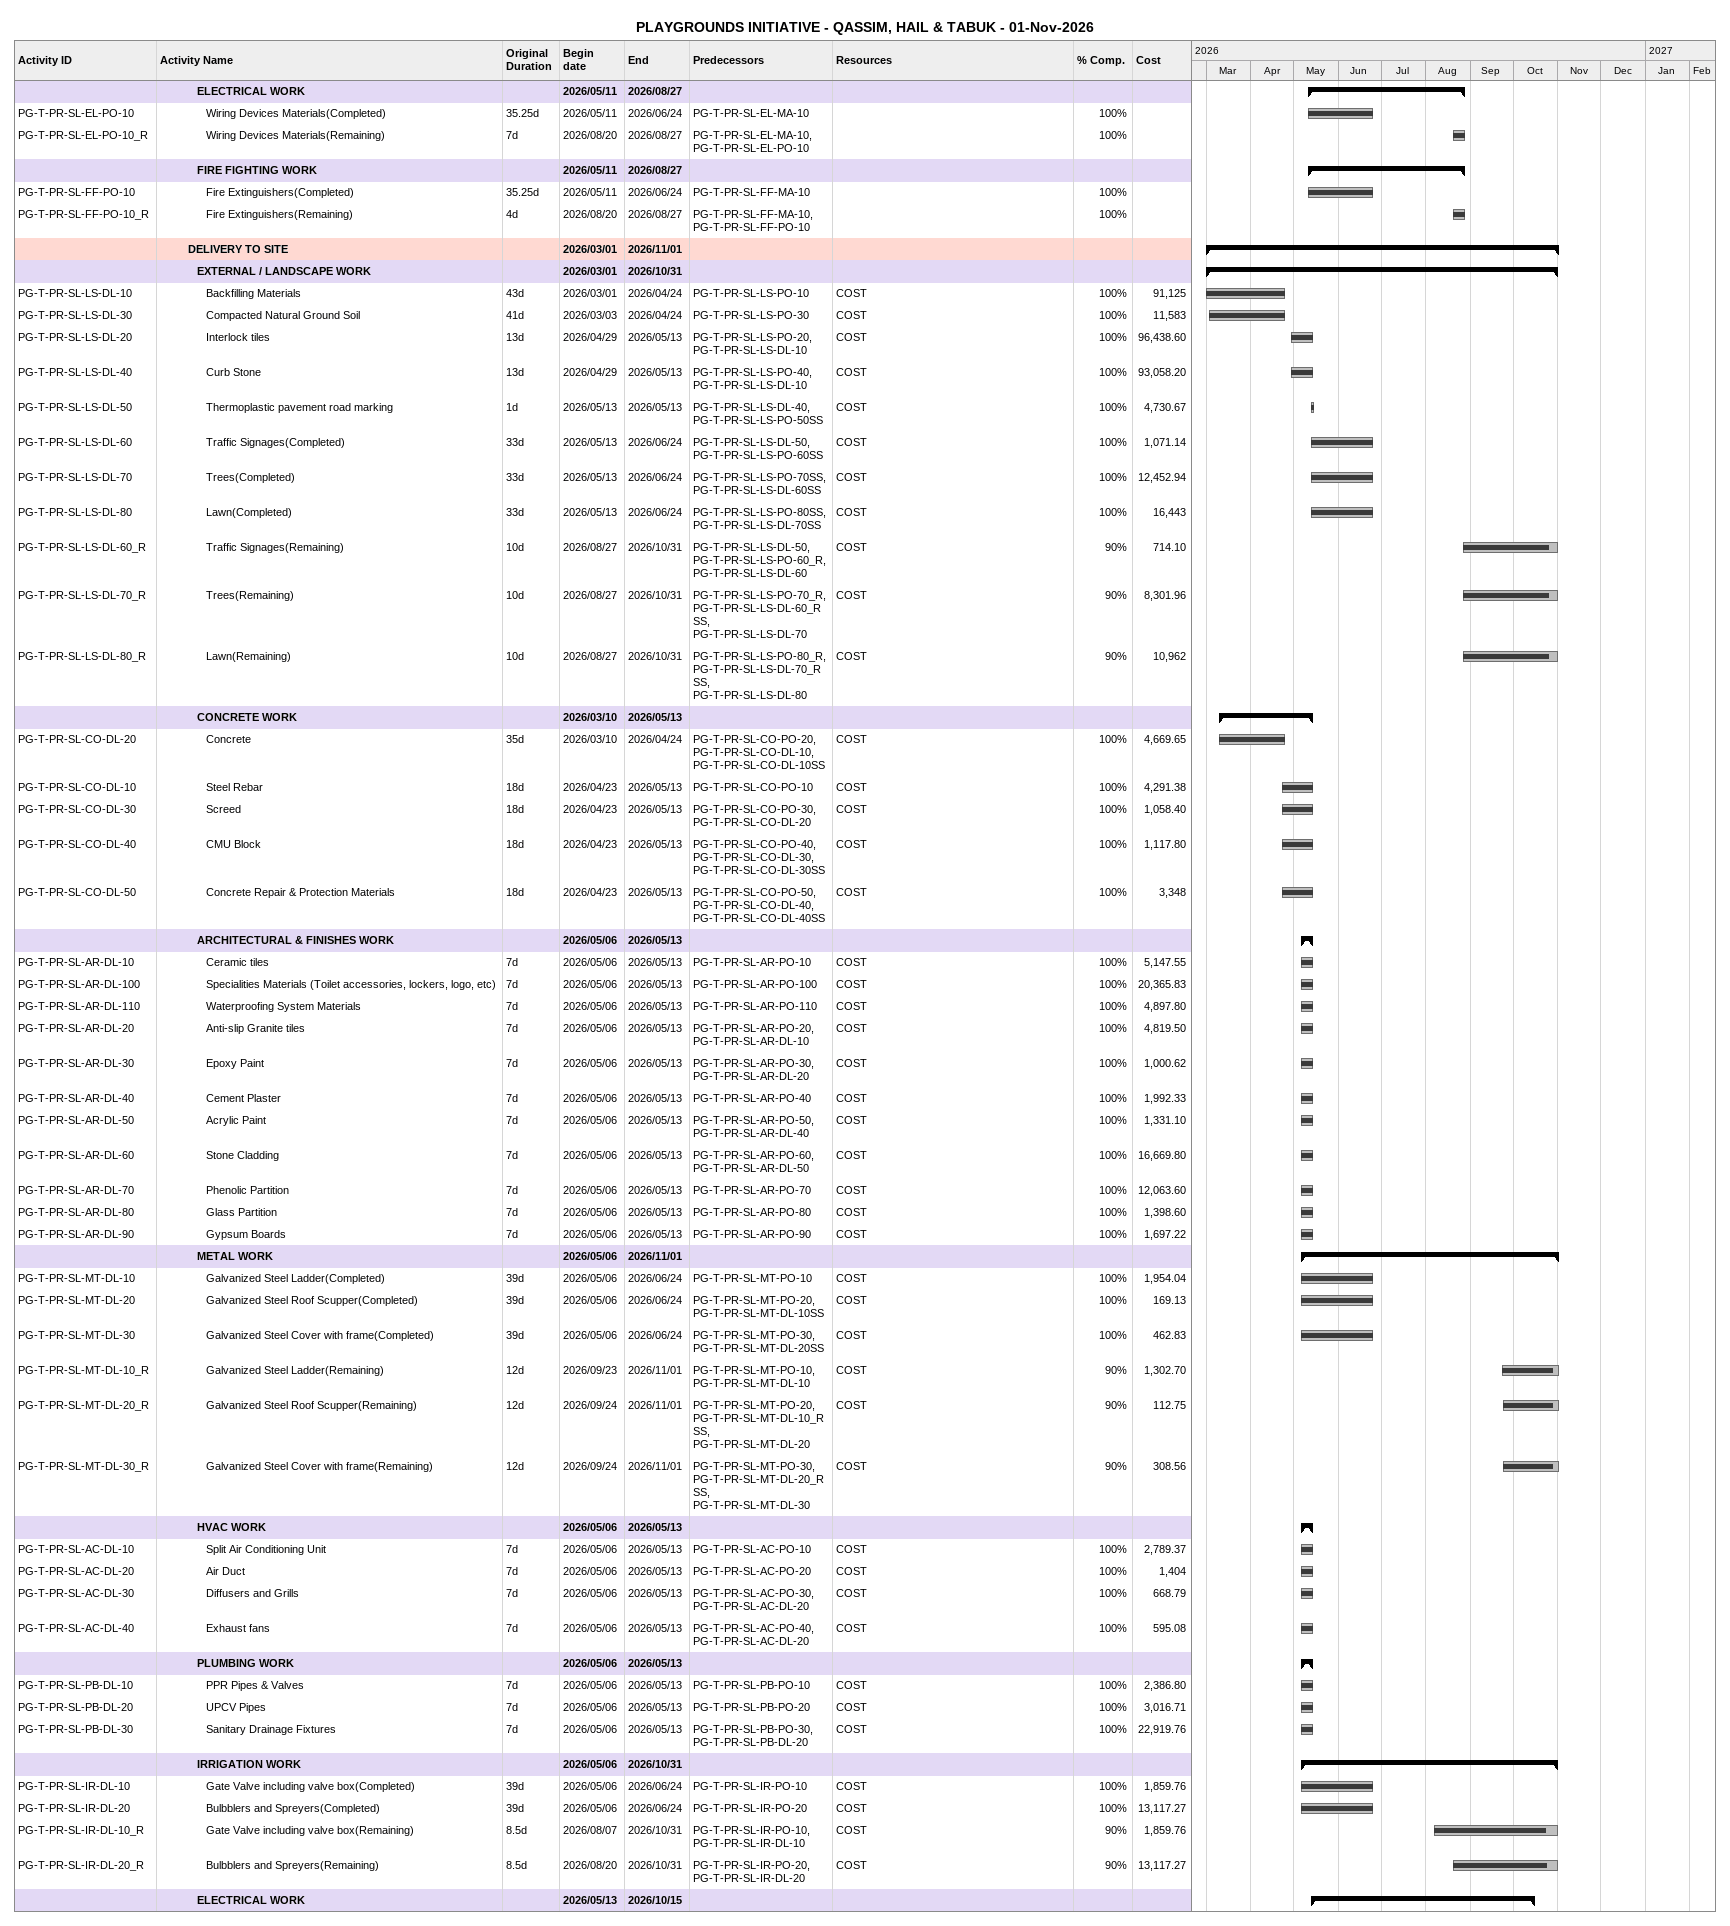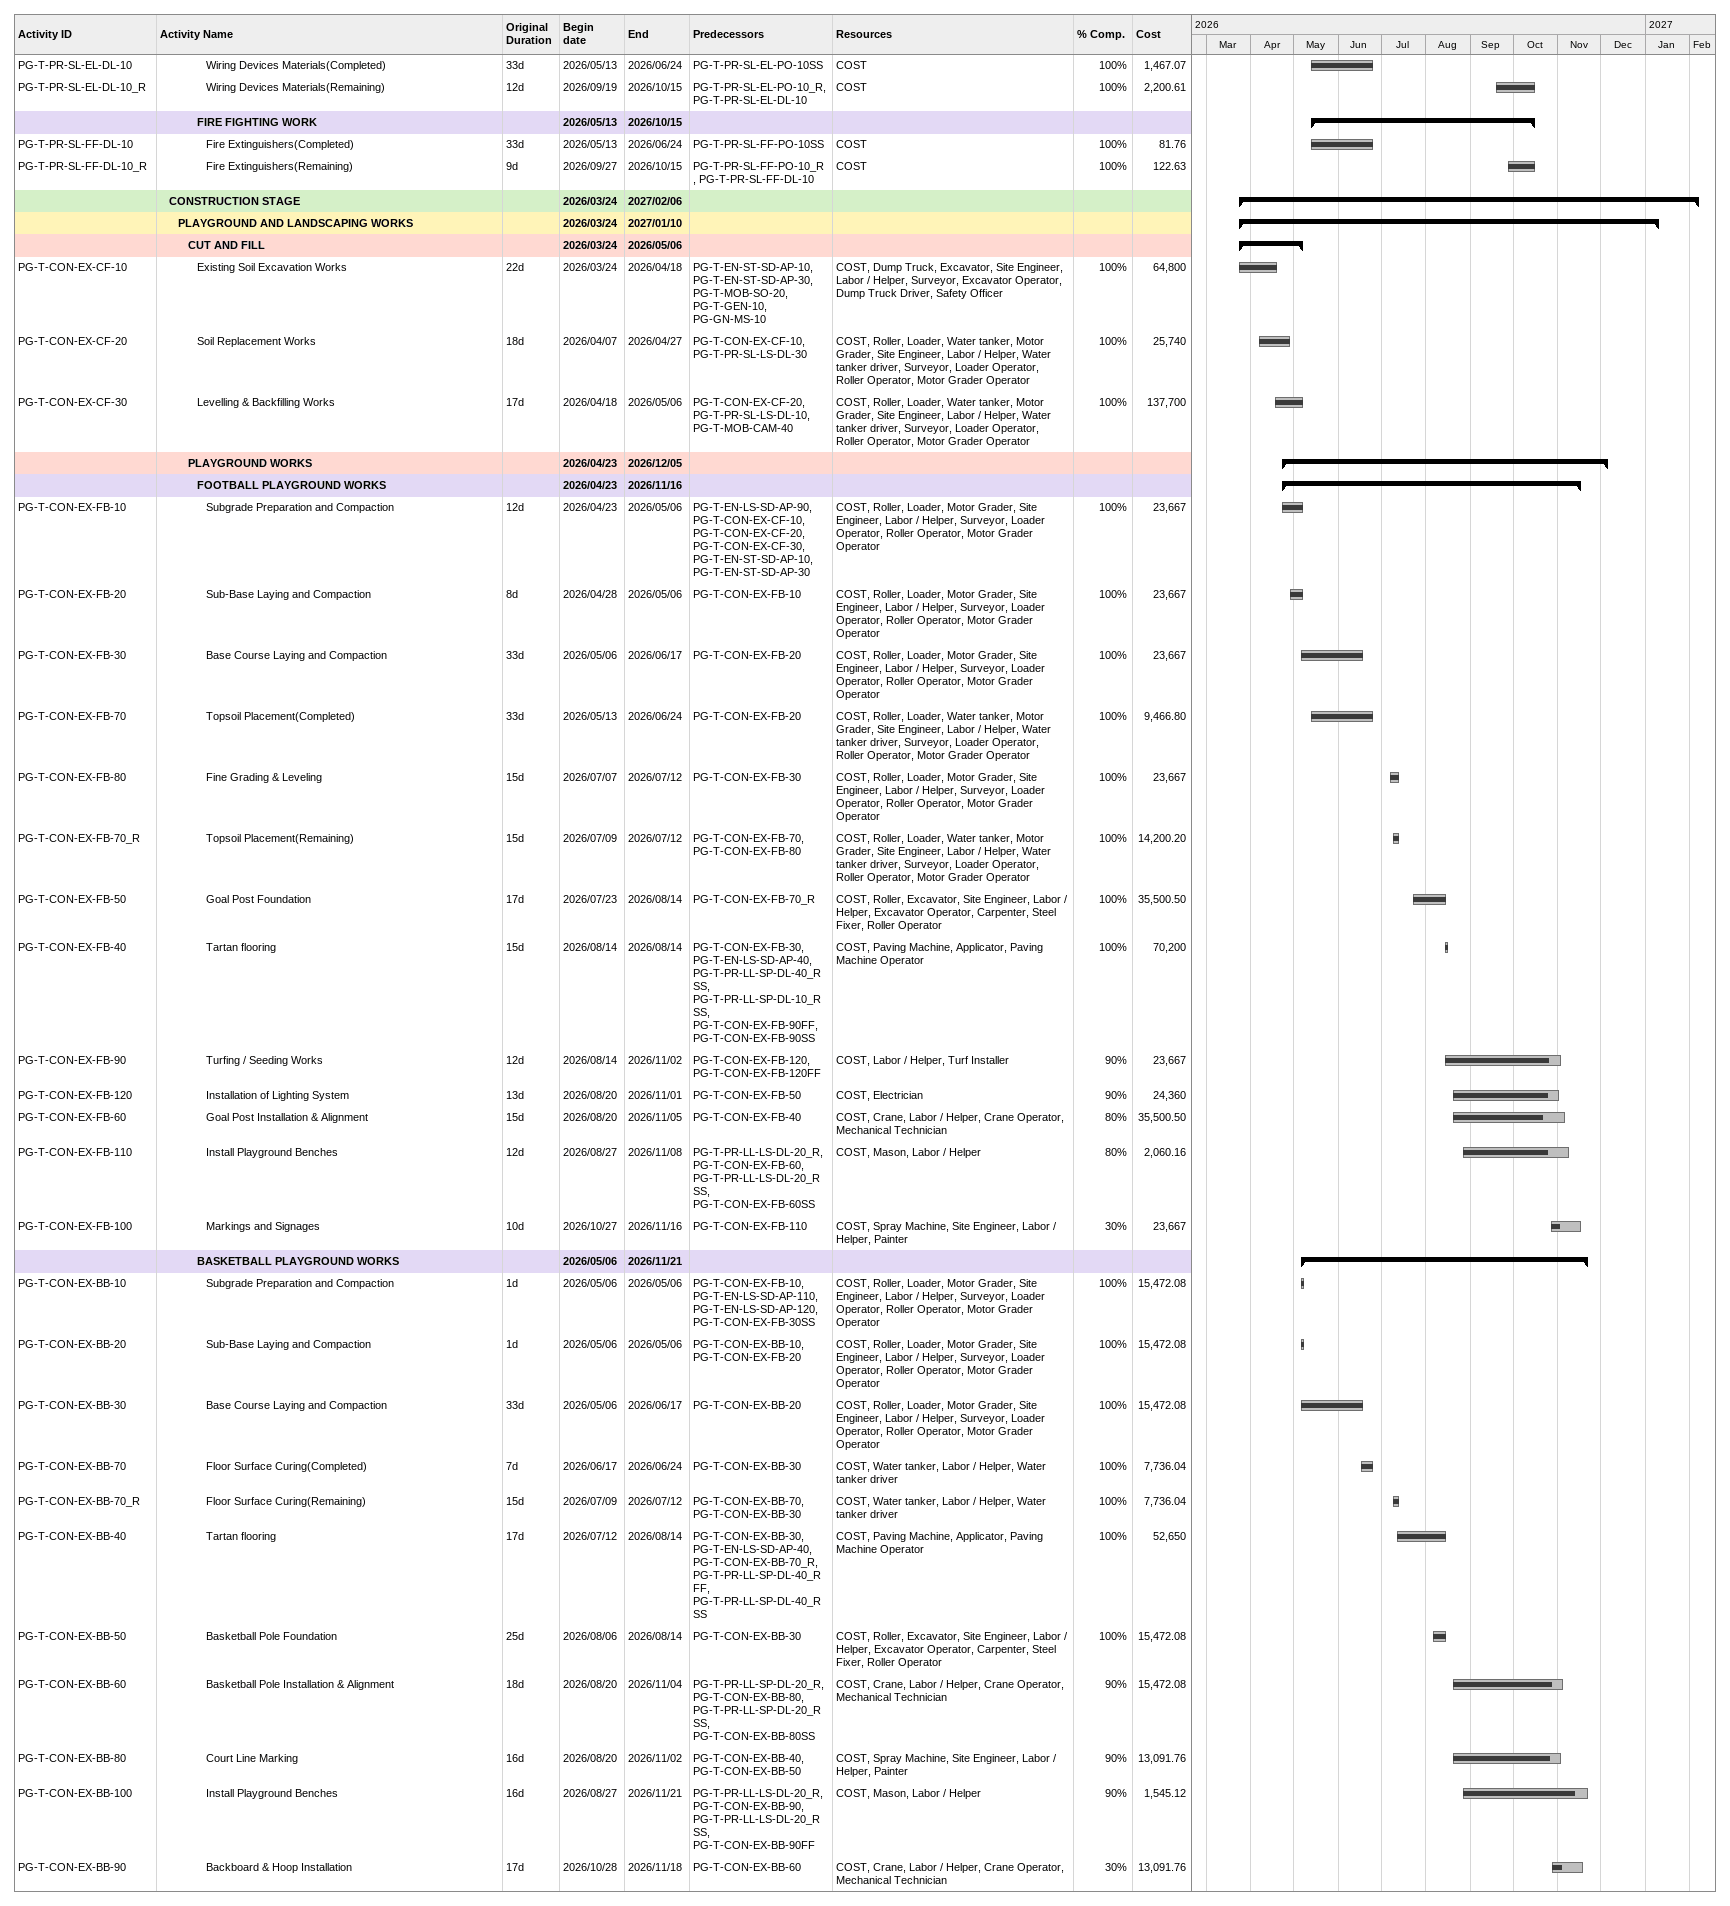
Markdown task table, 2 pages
PLAYGROUNDS INITIATIVE - QASSIM, HAIL & TABUK - 01-Nov-2026

| ID | Level | Task | Original duration | Start | Finish | Predecessors | Resources | % complete | Cost |
|---|---|---|---|---|---|---|---|---|---|
|  | 5 | **ELECTRICAL WORK** |  | 2026-05-11 | 2026-08-27 |  |  |  |  |
| PG-T-PR-SL-EL-PO-10 | 6 | Wiring Devices Materials(Completed) | 35.25d | 2026-05-11 | 2026-06-24 | PG-T-PR-SL-EL-MA-10 |  | 100 |  |
| PG-T-PR-SL-EL-PO-10_R | 6 | Wiring Devices Materials(Remaining) | 7d | 2026-08-20 | 2026-08-27 | PG-T-PR-SL-EL-MA-10, PG-T-PR-SL-EL-PO-10 |  | 100 |  |
|  | 5 | **FIRE FIGHTING WORK** |  | 2026-05-11 | 2026-08-27 |  |  |  |  |
| PG-T-PR-SL-FF-PO-10 | 6 | Fire Extinguishers(Completed) | 35.25d | 2026-05-11 | 2026-06-24 | PG-T-PR-SL-FF-MA-10 |  | 100 |  |
| PG-T-PR-SL-FF-PO-10_R | 6 | Fire Extinguishers(Remaining) | 4d | 2026-08-20 | 2026-08-27 | PG-T-PR-SL-FF-MA-10, PG-T-PR-SL-FF-PO-10 |  | 100 |  |
|  | 4 | **DELIVERY TO SITE** |  | 2026-03-01 | 2026-11-01 |  |  |  |  |
|  | 5 | **EXTERNAL / LANDSCAPE WORK** |  | 2026-03-01 | 2026-10-31 |  |  |  |  |
| PG-T-PR-SL-LS-DL-10 | 6 | Backfilling Materials | 43d | 2026-03-01 | 2026-04-24 | PG-T-PR-SL-LS-PO-10 | COST | 100 | 91125 |
| PG-T-PR-SL-LS-DL-30 | 6 | Compacted Natural Ground Soil | 41d | 2026-03-03 | 2026-04-24 | PG-T-PR-SL-LS-PO-30 | COST | 100 | 11583 |
| PG-T-PR-SL-LS-DL-20 | 6 | Interlock tiles | 13d | 2026-04-29 | 2026-05-13 | PG-T-PR-SL-LS-PO-20, PG-T-PR-SL-LS-DL-10 | COST | 100 | 96438.60 |
| PG-T-PR-SL-LS-DL-40 | 6 | Curb Stone | 13d | 2026-04-29 | 2026-05-13 | PG-T-PR-SL-LS-PO-40, PG-T-PR-SL-LS-DL-10 | COST | 100 | 93058.20 |
| PG-T-PR-SL-LS-DL-50 | 6 | Thermoplastic pavement road marking | 1d | 2026-05-13 | 2026-05-13 | PG-T-PR-SL-LS-DL-40, PG-T-PR-SL-LS-PO-50SS | COST | 100 | 4730.67 |
| PG-T-PR-SL-LS-DL-60 | 6 | Traffic Signages(Completed) | 33d | 2026-05-13 | 2026-06-24 | PG-T-PR-SL-LS-DL-50, PG-T-PR-SL-LS-PO-60SS | COST | 100 | 1071.14 |
| PG-T-PR-SL-LS-DL-70 | 6 | Trees(Completed) | 33d | 2026-05-13 | 2026-06-24 | PG-T-PR-SL-LS-PO-70SS, PG-T-PR-SL-LS-DL-60SS | COST | 100 | 12452.94 |
| PG-T-PR-SL-LS-DL-80 | 6 | Lawn(Completed) | 33d | 2026-05-13 | 2026-06-24 | PG-T-PR-SL-LS-PO-80SS, PG-T-PR-SL-LS-DL-70SS | COST | 100 | 16443 |
| PG-T-PR-SL-LS-DL-60_R | 6 | Traffic Signages(Remaining) | 10d | 2026-08-27 | 2026-10-31 | PG-T-PR-SL-LS-DL-50, PG-T-PR-SL-LS-PO-60_R, PG-T-PR-SL-LS-DL-60 | COST | 90 | 714.10 |
| PG-T-PR-SL-LS-DL-70_R | 6 | Trees(Remaining) | 10d | 2026-08-27 | 2026-10-31 | PG-T-PR-SL-LS-PO-70_R, PG-T-PR-SL-LS-DL-60_RSS, PG-T-PR-SL-LS-DL-70 | COST | 90 | 8301.96 |
| PG-T-PR-SL-LS-DL-80_R | 6 | Lawn(Remaining) | 10d | 2026-08-27 | 2026-10-31 | PG-T-PR-SL-LS-PO-80_R, PG-T-PR-SL-LS-DL-70_RSS, PG-T-PR-SL-LS-DL-80 | COST | 90 | 10962 |
|  | 5 | **CONCRETE WORK** |  | 2026-03-10 | 2026-05-13 |  |  |  |  |
| PG-T-PR-SL-CO-DL-20 | 6 | Concrete | 35d | 2026-03-10 | 2026-04-24 | PG-T-PR-SL-CO-PO-20, PG-T-PR-SL-CO-DL-10, PG-T-PR-SL-CO-DL-10SS | COST | 100 | 4669.65 |
| PG-T-PR-SL-CO-DL-10 | 6 | Steel Rebar | 18d | 2026-04-23 | 2026-05-13 | PG-T-PR-SL-CO-PO-10 | COST | 100 | 4291.38 |
| PG-T-PR-SL-CO-DL-30 | 6 | Screed | 18d | 2026-04-23 | 2026-05-13 | PG-T-PR-SL-CO-PO-30, PG-T-PR-SL-CO-DL-20 | COST | 100 | 1058.40 |
| PG-T-PR-SL-CO-DL-40 | 6 | CMU Block | 18d | 2026-04-23 | 2026-05-13 | PG-T-PR-SL-CO-PO-40, PG-T-PR-SL-CO-DL-30, PG-T-PR-SL-CO-DL-30SS | COST | 100 | 1117.80 |
| PG-T-PR-SL-CO-DL-50 | 6 | Concrete Repair & Protection Materials | 18d | 2026-04-23 | 2026-05-13 | PG-T-PR-SL-CO-PO-50, PG-T-PR-SL-CO-DL-40, PG-T-PR-SL-CO-DL-40SS | COST | 100 | 3348 |
|  | 5 | **ARCHITECTURAL & FINISHES WORK** |  | 2026-05-06 | 2026-05-13 |  |  |  |  |
| PG-T-PR-SL-AR-DL-10 | 6 | Ceramic tiles | 7d | 2026-05-06 | 2026-05-13 | PG-T-PR-SL-AR-PO-10 | COST | 100 | 5147.55 |
| PG-T-PR-SL-AR-DL-100 | 6 | Specialities Materials (Toilet accessories, lockers, logo, etc) | 7d | 2026-05-06 | 2026-05-13 | PG-T-PR-SL-AR-PO-100 | COST | 100 | 20365.83 |
| PG-T-PR-SL-AR-DL-110 | 6 | Waterproofing System Materials | 7d | 2026-05-06 | 2026-05-13 | PG-T-PR-SL-AR-PO-110 | COST | 100 | 4897.80 |
| PG-T-PR-SL-AR-DL-20 | 6 | Anti-slip Granite tiles | 7d | 2026-05-06 | 2026-05-13 | PG-T-PR-SL-AR-PO-20, PG-T-PR-SL-AR-DL-10 | COST | 100 | 4819.50 |
| PG-T-PR-SL-AR-DL-30 | 6 | Epoxy Paint | 7d | 2026-05-06 | 2026-05-13 | PG-T-PR-SL-AR-PO-30, PG-T-PR-SL-AR-DL-20 | COST | 100 | 1000.62 |
| PG-T-PR-SL-AR-DL-40 | 6 | Cement Plaster | 7d | 2026-05-06 | 2026-05-13 | PG-T-PR-SL-AR-PO-40 | COST | 100 | 1992.33 |
| PG-T-PR-SL-AR-DL-50 | 6 | Acrylic Paint | 7d | 2026-05-06 | 2026-05-13 | PG-T-PR-SL-AR-PO-50, PG-T-PR-SL-AR-DL-40 | COST | 100 | 1331.10 |
| PG-T-PR-SL-AR-DL-60 | 6 | Stone Cladding | 7d | 2026-05-06 | 2026-05-13 | PG-T-PR-SL-AR-PO-60, PG-T-PR-SL-AR-DL-50 | COST | 100 | 16669.80 |
| PG-T-PR-SL-AR-DL-70 | 6 | Phenolic Partition | 7d | 2026-05-06 | 2026-05-13 | PG-T-PR-SL-AR-PO-70 | COST | 100 | 12063.60 |
| PG-T-PR-SL-AR-DL-80 | 6 | Glass Partition | 7d | 2026-05-06 | 2026-05-13 | PG-T-PR-SL-AR-PO-80 | COST | 100 | 1398.60 |
| PG-T-PR-SL-AR-DL-90 | 6 | Gypsum Boards | 7d | 2026-05-06 | 2026-05-13 | PG-T-PR-SL-AR-PO-90 | COST | 100 | 1697.22 |
|  | 5 | **METAL WORK** |  | 2026-05-06 | 2026-11-01 |  |  |  |  |
| PG-T-PR-SL-MT-DL-10 | 6 | Galvanized Steel Ladder(Completed) | 39d | 2026-05-06 | 2026-06-24 | PG-T-PR-SL-MT-PO-10 | COST | 100 | 1954.04 |
| PG-T-PR-SL-MT-DL-20 | 6 | Galvanized Steel Roof Scupper(Completed) | 39d | 2026-05-06 | 2026-06-24 | PG-T-PR-SL-MT-PO-20, PG-T-PR-SL-MT-DL-10SS | COST | 100 | 169.13 |
| PG-T-PR-SL-MT-DL-30 | 6 | Galvanized Steel Cover with frame(Completed) | 39d | 2026-05-06 | 2026-06-24 | PG-T-PR-SL-MT-PO-30, PG-T-PR-SL-MT-DL-20SS | COST | 100 | 462.83 |
| PG-T-PR-SL-MT-DL-10_R | 6 | Galvanized Steel Ladder(Remaining) | 12d | 2026-09-23 | 2026-11-01 | PG-T-PR-SL-MT-PO-10, PG-T-PR-SL-MT-DL-10 | COST | 90 | 1302.70 |
| PG-T-PR-SL-MT-DL-20_R | 6 | Galvanized Steel Roof Scupper(Remaining) | 12d | 2026-09-24 | 2026-11-01 | PG-T-PR-SL-MT-PO-20, PG-T-PR-SL-MT-DL-10_RSS, PG-T-PR-SL-MT-DL-20 | COST | 90 | 112.75 |
| PG-T-PR-SL-MT-DL-30_R | 6 | Galvanized Steel Cover with frame(Remaining) | 12d | 2026-09-24 | 2026-11-01 | PG-T-PR-SL-MT-PO-30, PG-T-PR-SL-MT-DL-20_RSS, PG-T-PR-SL-MT-DL-30 | COST | 90 | 308.56 |
|  | 5 | **HVAC WORK** |  | 2026-05-06 | 2026-05-13 |  |  |  |  |
| PG-T-PR-SL-AC-DL-10 | 6 | Split Air Conditioning Unit | 7d | 2026-05-06 | 2026-05-13 | PG-T-PR-SL-AC-PO-10 | COST | 100 | 2789.37 |
| PG-T-PR-SL-AC-DL-20 | 6 | Air Duct | 7d | 2026-05-06 | 2026-05-13 | PG-T-PR-SL-AC-PO-20 | COST | 100 | 1404 |
| PG-T-PR-SL-AC-DL-30 | 6 | Diffusers and Grills | 7d | 2026-05-06 | 2026-05-13 | PG-T-PR-SL-AC-PO-30, PG-T-PR-SL-AC-DL-20 | COST | 100 | 668.79 |
| PG-T-PR-SL-AC-DL-40 | 6 | Exhaust fans | 7d | 2026-05-06 | 2026-05-13 | PG-T-PR-SL-AC-PO-40, PG-T-PR-SL-AC-DL-20 | COST | 100 | 595.08 |
|  | 5 | **PLUMBING WORK** |  | 2026-05-06 | 2026-05-13 |  |  |  |  |
| PG-T-PR-SL-PB-DL-10 | 6 | PPR Pipes & Valves | 7d | 2026-05-06 | 2026-05-13 | PG-T-PR-SL-PB-PO-10 | COST | 100 | 2386.80 |
| PG-T-PR-SL-PB-DL-20 | 6 | UPCV Pipes | 7d | 2026-05-06 | 2026-05-13 | PG-T-PR-SL-PB-PO-20 | COST | 100 | 3016.71 |
| PG-T-PR-SL-PB-DL-30 | 6 | Sanitary Drainage Fixtures | 7d | 2026-05-06 | 2026-05-13 | PG-T-PR-SL-PB-PO-30, PG-T-PR-SL-PB-DL-20 | COST | 100 | 22919.76 |
|  | 5 | **IRRIGATION WORK** |  | 2026-05-06 | 2026-10-31 |  |  |  |  |
| PG-T-PR-SL-IR-DL-10 | 6 | Gate Valve including valve box(Completed) | 39d | 2026-05-06 | 2026-06-24 | PG-T-PR-SL-IR-PO-10 | COST | 100 | 1859.76 |
| PG-T-PR-SL-IR-DL-20 | 6 | Bulbblers and Spreyers(Completed) | 39d | 2026-05-06 | 2026-06-24 | PG-T-PR-SL-IR-PO-20 | COST | 100 | 13117.27 |
| PG-T-PR-SL-IR-DL-10_R | 6 | Gate Valve including valve box(Remaining) | 8.5d | 2026-08-07 | 2026-10-31 | PG-T-PR-SL-IR-PO-10, PG-T-PR-SL-IR-DL-10 | COST | 90 | 1859.76 |
| PG-T-PR-SL-IR-DL-20_R | 6 | Bulbblers and Spreyers(Remaining) | 8.5d | 2026-08-20 | 2026-10-31 | PG-T-PR-SL-IR-PO-20, PG-T-PR-SL-IR-DL-20 | COST | 90 | 13117.27 |
|  | 5 | **ELECTRICAL WORK** |  | 2026-05-13 | 2026-10-15 |  |  |  |  |
| PG-T-PR-SL-EL-DL-10 | 6 | Wiring Devices Materials(Completed) | 33d | 2026-05-13 | 2026-06-24 | PG-T-PR-SL-EL-PO-10SS | COST | 100 | 1467.07 |
| PG-T-PR-SL-EL-DL-10_R | 6 | Wiring Devices Materials(Remaining) | 12d | 2026-09-19 | 2026-10-15 | PG-T-PR-SL-EL-PO-10_R, PG-T-PR-SL-EL-DL-10 | COST | 100 | 2200.61 |
|  | 5 | **FIRE FIGHTING WORK** |  | 2026-05-13 | 2026-10-15 |  |  |  |  |
| PG-T-PR-SL-FF-DL-10 | 6 | Fire Extinguishers(Completed) | 33d | 2026-05-13 | 2026-06-24 | PG-T-PR-SL-FF-PO-10SS | COST | 100 | 81.76 |
| PG-T-PR-SL-FF-DL-10_R | 6 | Fire Extinguishers(Remaining) | 9d | 2026-09-27 | 2026-10-15 | PG-T-PR-SL-FF-PO-10_R, PG-T-PR-SL-FF-DL-10 | COST | 100 | 122.63 |
|  | 2 | **CONSTRUCTION STAGE** |  | 2026-03-24 | 2027-02-06 |  |  |  |  |
|  | 3 | **PLAYGROUND AND LANDSCAPING WORKS** |  | 2026-03-24 | 2027-01-10 |  |  |  |  |
|  | 4 | **CUT AND FILL** |  | 2026-03-24 | 2026-05-06 |  |  |  |  |
| PG-T-CON-EX-CF-10 | 5 | Existing Soil Excavation Works | 22d | 2026-03-24 | 2026-04-18 | PG-T-EN-ST-SD-AP-10, PG-T-EN-ST-SD-AP-30, PG-T-MOB-SO-20, PG-T-GEN-10, PG-GN-MS-10 | COST, Dump Truck, Excavator, Site Engineer, Labor / Helper, Surveyor, Excavator Operator, Dump Truck Driver, Safety Officer | 100 | 64800 |
| PG-T-CON-EX-CF-20 | 5 | Soil Replacement Works | 18d | 2026-04-07 | 2026-04-27 | PG-T-CON-EX-CF-10, PG-T-PR-SL-LS-DL-30 | COST, Roller, Loader, Water tanker, Motor Grader, Site Engineer, Labor / Helper, Water tanker driver, Surveyor, Loader Operator, Roller Operator, Motor Grader Operator | 100 | 25740 |
| PG-T-CON-EX-CF-30 | 5 | Levelling & Backfilling Works | 17d | 2026-04-18 | 2026-05-06 | PG-T-CON-EX-CF-20, PG-T-PR-SL-LS-DL-10, PG-T-MOB-CAM-40 | COST, Roller, Loader, Water tanker, Motor Grader, Site Engineer, Labor / Helper, Water tanker driver, Surveyor, Loader Operator, Roller Operator, Motor Grader Operator | 100 | 137700 |
|  | 4 | **PLAYGROUND WORKS** |  | 2026-04-23 | 2026-12-05 |  |  |  |  |
|  | 5 | **FOOTBALL PLAYGROUND WORKS** |  | 2026-04-23 | 2026-11-16 |  |  |  |  |
| PG-T-CON-EX-FB-10 | 6 | Subgrade Preparation and Compaction | 12d | 2026-04-23 | 2026-05-06 | PG-T-EN-LS-SD-AP-90, PG-T-CON-EX-CF-10, PG-T-CON-EX-CF-20, PG-T-CON-EX-CF-30, PG-T-EN-ST-SD-AP-10, PG-T-EN-ST-SD-AP-30 | COST, Roller, Loader, Motor Grader, Site Engineer, Labor / Helper, Surveyor, Loader Operator, Roller Operator, Motor Grader Operator | 100 | 23667 |
| PG-T-CON-EX-FB-20 | 6 | Sub-Base Laying and Compaction | 8d | 2026-04-28 | 2026-05-06 | PG-T-CON-EX-FB-10 | COST, Roller, Loader, Motor Grader, Site Engineer, Labor / Helper, Surveyor, Loader Operator, Roller Operator, Motor Grader Operator | 100 | 23667 |
| PG-T-CON-EX-FB-30 | 6 | Base Course Laying and Compaction | 33d | 2026-05-06 | 2026-06-17 | PG-T-CON-EX-FB-20 | COST, Roller, Loader, Motor Grader, Site Engineer, Labor / Helper, Surveyor, Loader Operator, Roller Operator, Motor Grader Operator | 100 | 23667 |
| PG-T-CON-EX-FB-70 | 6 | Topsoil Placement(Completed) | 33d | 2026-05-13 | 2026-06-24 | PG-T-CON-EX-FB-20 | COST, Roller, Loader, Water tanker, Motor Grader, Site Engineer, Labor / Helper, Water tanker driver, Surveyor, Loader Operator, Roller Operator, Motor Grader Operator | 100 | 9466.80 |
| PG-T-CON-EX-FB-80 | 6 | Fine Grading & Leveling | 15d | 2026-07-07 | 2026-07-12 | PG-T-CON-EX-FB-30 | COST, Roller, Loader, Motor Grader, Site Engineer, Labor / Helper, Surveyor, Loader Operator, Roller Operator, Motor Grader Operator | 100 | 23667 |
| PG-T-CON-EX-FB-70_R | 6 | Topsoil Placement(Remaining) | 15d | 2026-07-09 | 2026-07-12 | PG-T-CON-EX-FB-70, PG-T-CON-EX-FB-80 | COST, Roller, Loader, Water tanker, Motor Grader, Site Engineer, Labor / Helper, Water tanker driver, Surveyor, Loader Operator, Roller Operator, Motor Grader Operator | 100 | 14200.20 |
| PG-T-CON-EX-FB-50 | 6 | Goal Post Foundation | 17d | 2026-07-23 | 2026-08-14 | PG-T-CON-EX-FB-70_R | COST, Roller, Excavator, Site Engineer, Labor / Helper, Excavator Operator, Carpenter, Steel Fixer, Roller Operator | 100 | 35500.50 |
| PG-T-CON-EX-FB-40 | 6 | Tartan flooring | 15d | 2026-08-14 | 2026-08-14 | PG-T-CON-EX-FB-30, PG-T-EN-LS-SD-AP-40, PG-T-PR-LL-SP-DL-40_RSS, PG-T-PR-LL-SP-DL-10_RSS, PG-T-CON-EX-FB-90FF, PG-T-CON-EX-FB-90SS | COST, Paving Machine, Applicator, Paving Machine Operator | 100 | 70200 |
| PG-T-CON-EX-FB-90 | 6 | Turfing / Seeding Works | 12d | 2026-08-14 | 2026-11-02 | PG-T-CON-EX-FB-120, PG-T-CON-EX-FB-120FF | COST, Labor / Helper, Turf Installer | 90 | 23667 |
| PG-T-CON-EX-FB-120 | 6 | Installation of Lighting System | 13d | 2026-08-20 | 2026-11-01 | PG-T-CON-EX-FB-50 | COST, Electrician | 90 | 24360 |
| PG-T-CON-EX-FB-60 | 6 | Goal Post Installation & Alignment | 15d | 2026-08-20 | 2026-11-05 | PG-T-CON-EX-FB-40 | COST, Crane, Labor / Helper, Crane Operator, Mechanical Technician | 80 | 35500.50 |
| PG-T-CON-EX-FB-110 | 6 | Install Playground Benches | 12d | 2026-08-27 | 2026-11-08 | PG-T-PR-LL-LS-DL-20_R, PG-T-CON-EX-FB-60, PG-T-PR-LL-LS-DL-20_RSS, PG-T-CON-EX-FB-60SS | COST, Mason, Labor / Helper | 80 | 2060.16 |
| PG-T-CON-EX-FB-100 | 6 | Markings and Signages | 10d | 2026-10-27 | 2026-11-16 | PG-T-CON-EX-FB-110 | COST, Spray Machine, Site Engineer, Labor / Helper, Painter | 30 | 23667 |
|  | 5 | **BASKETBALL PLAYGROUND WORKS** |  | 2026-05-06 | 2026-11-21 |  |  |  |  |
| PG-T-CON-EX-BB-10 | 6 | Subgrade Preparation and Compaction | 1d | 2026-05-06 | 2026-05-06 | PG-T-CON-EX-FB-10, PG-T-EN-LS-SD-AP-110, PG-T-EN-LS-SD-AP-120, PG-T-CON-EX-FB-30SS | COST, Roller, Loader, Motor Grader, Site Engineer, Labor / Helper, Surveyor, Loader Operator, Roller Operator, Motor Grader Operator | 100 | 15472.08 |
| PG-T-CON-EX-BB-20 | 6 | Sub-Base Laying and Compaction | 1d | 2026-05-06 | 2026-05-06 | PG-T-CON-EX-BB-10, PG-T-CON-EX-FB-20 | COST, Roller, Loader, Motor Grader, Site Engineer, Labor / Helper, Surveyor, Loader Operator, Roller Operator, Motor Grader Operator | 100 | 15472.08 |
| PG-T-CON-EX-BB-30 | 6 | Base Course Laying and Compaction | 33d | 2026-05-06 | 2026-06-17 | PG-T-CON-EX-BB-20 | COST, Roller, Loader, Motor Grader, Site Engineer, Labor / Helper, Surveyor, Loader Operator, Roller Operator, Motor Grader Operator | 100 | 15472.08 |
| PG-T-CON-EX-BB-70 | 6 | Floor Surface Curing(Completed) | 7d | 2026-06-17 | 2026-06-24 | PG-T-CON-EX-BB-30 | COST, Water tanker, Labor / Helper, Water tanker driver | 100 | 7736.04 |
| PG-T-CON-EX-BB-70_R | 6 | Floor Surface Curing(Remaining) | 15d | 2026-07-09 | 2026-07-12 | PG-T-CON-EX-BB-70, PG-T-CON-EX-BB-30 | COST, Water tanker, Labor / Helper, Water tanker driver | 100 | 7736.04 |
| PG-T-CON-EX-BB-40 | 6 | Tartan flooring | 17d | 2026-07-12 | 2026-08-14 | PG-T-CON-EX-BB-30, PG-T-EN-LS-SD-AP-40, PG-T-CON-EX-BB-70_R, PG-T-PR-LL-SP-DL-40_RFF, PG-T-PR-LL-SP-DL-40_RSS | COST, Paving Machine, Applicator, Paving Machine Operator | 100 | 52650 |
| PG-T-CON-EX-BB-50 | 6 | Basketball Pole Foundation | 25d | 2026-08-06 | 2026-08-14 | PG-T-CON-EX-BB-30 | COST, Roller, Excavator, Site Engineer, Labor / Helper, Excavator Operator, Carpenter, Steel Fixer, Roller Operator | 100 | 15472.08 |
| PG-T-CON-EX-BB-60 | 6 | Basketball Pole Installation & Alignment | 18d | 2026-08-20 | 2026-11-04 | PG-T-PR-LL-SP-DL-20_R, PG-T-CON-EX-BB-80, PG-T-PR-LL-SP-DL-20_RSS, PG-T-CON-EX-BB-80SS | COST, Crane, Labor / Helper, Crane Operator, Mechanical Technician | 90 | 15472.08 |
| PG-T-CON-EX-BB-80 | 6 | Court Line Marking | 16d | 2026-08-20 | 2026-11-02 | PG-T-CON-EX-BB-40, PG-T-CON-EX-BB-50 | COST, Spray Machine, Site Engineer, Labor / Helper, Painter | 90 | 13091.76 |
| PG-T-CON-EX-BB-100 | 6 | Install Playground Benches | 16d | 2026-08-27 | 2026-11-21 | PG-T-PR-LL-LS-DL-20_R, PG-T-CON-EX-BB-90, PG-T-PR-LL-LS-DL-20_RSS, PG-T-CON-EX-BB-90FF | COST, Mason, Labor / Helper | 90 | 1545.12 |
| PG-T-CON-EX-BB-90 | 6 | Backboard & Hoop Installation | 17d | 2026-10-28 | 2026-11-18 | PG-T-CON-EX-BB-60 | COST, Crane, Labor / Helper, Crane Operator, Mechanical Technician | 30 | 13091.76 |
